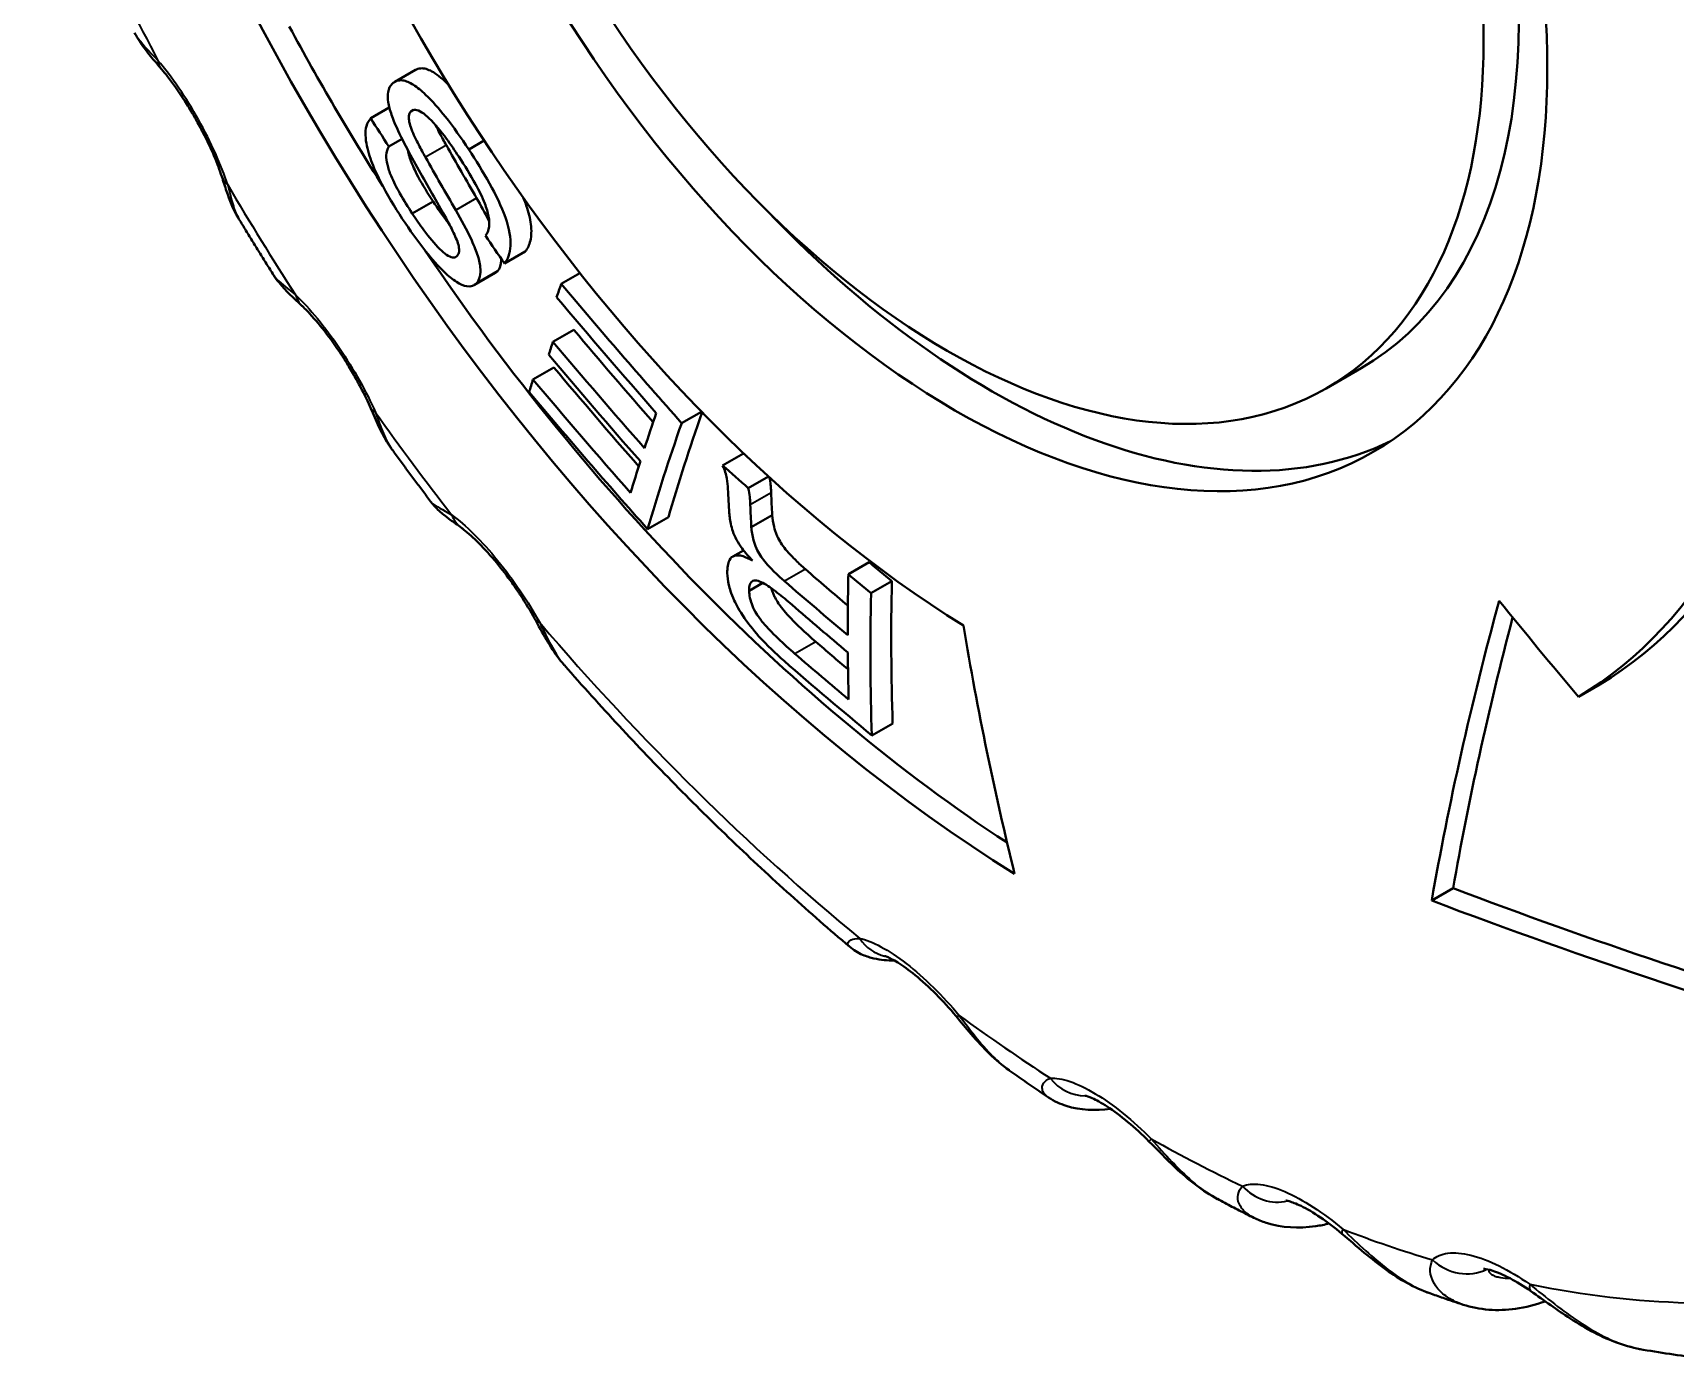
# Model space of a CAD drawing. Header units: millimetres. Extents: x 0 to 3364, y 0 to 2376.
# Drawn here: x 2997.27 to 3005.61, y 2014.01 to 2020.78 of the extents above; entities that cross this region are included whole.
import ezdxf

# ---------------------------------------------------------------- set-up
doc = ezdxf.new("R2010")
doc.units = ezdxf.units.MM
doc.header["$LTSCALE"] = 4
doc.layers.add('가시적인 것(ISO)', color=3, linetype='Continuous', lineweight=40, true_color=0x00ff00)
doc.layers.add('가시적인 좁은 것(ISO)', color=3, linetype='Continuous', lineweight=35, true_color=0x00ff00)

msp = doc.modelspace()

# ---------------------------------------------------------------- linework, layer by layer
at = {"layer": '가시적인 것(ISO)'}
for p, q in [((2999.2107, 2020.5949), (2999.1047, 2020.5338)), ((2999.0774, 2020.4036), (2998.9827, 2020.349)), ((2999.1997, 2020.3914), (2999.1869, 2020.384)), ((2999.1422, 2020.2441), (2999.0749, 2020.2054)), ((2999.5587, 2020.2359), (2999.4808, 2020.191)), ((2999.2998, 2019.9263), (2999.1937, 2019.8653)), ((2999.7686, 2019.672), (2999.6625, 2019.6109)), ((2999.6156, 2019.5631), (2999.5096, 2019.502)), ((2999.6279, 2019.5721), (2999.5219, 2019.511)), ((3000.0464, 2019.5619), (2999.9514, 2019.5072)), ((3000.0149, 2019.2735), (2999.9089, 2019.2124)), ((2999.9136, 2019.0827), (2999.8075, 2019.0216)), ((3004.0171, 2019.0786), (3003.8387, 2018.9758)), ((3000.6645, 2018.8575), (3000.5633, 2018.7992)), ((3000.8776, 2018.6457), (3000.7716, 2018.5847)), ((3001.0048, 2018.528), (3000.9021, 2018.4689)), ((3000.4962, 2018.3214), (3000.3902, 2018.2604)), ((3001.0233, 2018.3318), (3000.9172, 2018.2707)), ((3000.8775, 2018.1525), (3000.8235, 2018.1214)), ((3001.5167, 2018.0918), (3001.4106, 2018.0307)), ((3000.9761, 2017.9871), (3000.9063, 2017.9469)), ((3001.6318, 2017.9954), (3001.5257, 2017.9343)), ((3005.2307, 2017.4702), (3005.1223, 2017.4078)), ((3001.6359, 2017.2725), (3001.5298, 2017.2114)), ((3004.4851, 2016.4348), (3004.3759, 2016.3719))]:
    msp.add_line(p, q, dxfattribs=at)
for centre, major_axis in [((3001.9581, 2022.3356), (-2.1209, 3.683)), ((3001.9174, 2022.3122), (-1.9213, 3.3363))]:
    msp.add_ellipse(centre, major_axis=major_axis, ratio=0.578093, dxfattribs=at)
for centre, major_axis, ratio, start_param, end_param in [((3002.0958, 2022.4149), (1.9213, -3.3363), 0.578093, 0, 3.141593), ((3002.4733, 2022.6323), (-3.8176, 6.6294), 0.578093, 1.061188, 2.317825), ((3002.1622, 2022.4532), (2.9193, -5.0695), 0.578093, 4.20278, 5.459417), ((3002.1622, 2022.4532), (2.9193, -5.0695), 0.578093, 0.01399, 1.270627), ((3002.2706, 2022.5156), (2.9193, -5.0695), 0.578093, 0.01399, 1.26213), ((3002.5834, 2022.6957), (3.8176, -6.6294), 0.578093, 4.663445, 4.786611), ((3018.6502, 2031.1105), (-17.7284, 20.9402), 0.811491, 1.406228, 1.412477), ((3018.2814, 2032.1815), (-11.2376, 25.137), 0.814544, 1.688027, 1.699285), ((3018.3875, 2032.2426), (-11.2376, 25.137), 0.814544, 1.688027, 1.699285), ((3018.159, 2032.2312), (10.6041, -25.3725), 0.813771, 4.85365, 4.863698), ((3002.1369, 2022.4386), (2.1209, -3.683), 0.578093, 5.111049, 6.241183), ((3018.8379, 2031.2694), (17.7949, -21.0188), 0.811491, 4.579011, 4.585238), ((3002.5834, 2022.6957), (3.8176, -6.6294), 0.578093, 4.837301, 5.431984), ((3021.4216, 2034.1012), (-21.3965, -18.5155), 0.258649, 5.85878, 5.864133), ((3019.8126, 2030.3849), (-23.9331, 13.8177), 0.773797, 1.131177, 1.166244), ((3019.766, 2030.3036), (23.9054, -13.7997), 0.773786, 4.272688, 4.301846), ((3021.4632, 2034.0531), (-21.3973, -18.5162), 0.258649, 5.878435, 5.883812), ((3019.642, 2030.0863), (-23.8296, 13.7465), 0.773733, 1.133138, 1.160008), ((3019.7481, 2030.1474), (-23.8296, 13.7465), 0.773733, 1.133138, 1.15646), ((3019.5952, 2030.0052), (23.7984, -13.7285), 0.773733, 4.274706, 4.301611), ((3019.5859, 2029.8693), (-23.7143, 13.6905), 0.773792, 1.131574, 1.156664), ((3021.425, 2034.0966), (-21.3789, -18.5359), 0.25984, 5.896715, 5.902121), ((3019.4798, 2029.8082), (-23.7143, 13.6905), 0.773792, 1.131574, 1.160367), ((3019.4328, 2029.7273), (23.6798, -13.6724), 0.773803, 4.273202, 4.308043), ((3021.9288, 2033.5151), (-21.3944, -18.5226), 0.258947, 5.864039, 5.878344), ((3022.0327, 2033.3952), (-21.3925, -18.5214), 0.258959, 5.858703, 5.902319), ((3022.1387, 2033.4563), (-21.3925, -18.5214), 0.258959, 5.859154, 5.902319), ((3020.8233, 2029.5463), (-26.8628, 6.496), 0.69705, 0.916283, 0.917184), ((3021.9293, 2033.5146), (-21.3956, -18.5212), 0.258866, 5.883736, 5.89691), ((3020.7172, 2029.4852), (-26.8628, 6.496), 0.69705, 0.916283, 0.923293), ((3021.0884, 2034.2427), (-17.4489, -22.2607), 0.467007, 5.791593, 5.79861), ((3021.2476, 2034.1235), (17.6065, 22.1448), 0.460709, 2.652652, 2.659081), ((3021.3536, 2034.1846), (17.6065, 22.1448), 0.460709, 2.652652, 2.659081), ((3020.7353, 2029.1896), (-26.7457, 6.4773), 0.697179, 0.933542, 0.944947), ((3020.8219, 2029.5472), (-26.8605, 6.505), 0.697177, 0.950418, 0.956389), ((3020.6293, 2029.1285), (-26.7457, 6.4773), 0.697179, 0.933542, 0.95047), ((3021.9803, 2033.5255), (-18.4557, -21.4513), 0.423757, 5.807887, 5.8265), ((3020.7159, 2029.4861), (-26.8605, 6.505), 0.697177, 0.950418, 0.956389), ((3022.1993, 2033.4894), (18.4528, 21.4505), 0.423816, 2.666288, 2.710303), ((3022.0933, 2033.4283), (18.4528, 21.4505), 0.423816, 2.666288, 2.710303), ((3025.0035, 2030.756), (19.4533, 20.2202), 0.365862, 2.55262, 2.644817), ((3021.8495, 2033.7903), (14.7898, -24.3036), 0.815891, 4.877349, 4.899746), ((3020.6044, 2029.0264), (26.711, -6.4694), 0.697185, 4.077155, 4.092093), ((3025.0035, 2030.756), (-19.3478, -20.1106), 0.365862, 5.703285, 5.787365), ((3021.8495, 2033.7903), (-15.0348, -24.1528), 0.554421, 5.722387, 5.787529), ((3020.5358, 2028.7459), (-26.6108, 6.4489), 0.697236, 0.936233, 0.950671), ((3020.6419, 2028.8069), (-26.6108, 6.4489), 0.697236, 0.936233, 0.944916), ((3021.9792, 2033.5266), (-18.4519, -21.4546), 0.423933, 5.831761, 5.846465), ((3020.5118, 2028.643), (26.5742, -6.4352), 0.697171, 4.07459, 4.098156), ((3022.3003, 2028.3689), (27.4845, 2.2851), 0.514879, 3.965181, 4.064819), ((3022.3003, 2028.3689), (-27.6379, -2.2979), 0.514879, 0.823124, 0.932768)]:
    msp.add_ellipse(centre, major_axis=major_axis, ratio=ratio, start_param=start_param, end_param=end_param, dxfattribs=at)
for points in [[(2997.7829, 2020.7835), (2997.7829, 2020.7834), (2997.7829, 2020.7834), (2997.7829, 2020.7833)], [(2999.2998, 2019.9263), (2999.3233, 2019.8911), (2999.3514, 2019.8501), (2999.3809, 2019.8125)], [(2998.3086, 2019.8444), (2998.3087, 2019.8443), (2998.3087, 2019.8441), (2998.3088, 2019.844)], [(2998.4893, 2019.5518), (2998.4893, 2019.5518), (2998.4893, 2019.5517), (2998.4894, 2019.5517)], [(2999.6279, 2019.5721), (2999.6241, 2019.5687), (2999.62, 2019.5657), (2999.6156, 2019.5631)], [(2999.0926, 2018.6633), (2999.0927, 2018.6631), (2999.0928, 2018.663), (2999.0929, 2018.6628)], [(2999.2924, 2018.395), (2999.2924, 2018.3949), (2999.2924, 2018.3949), (2999.2924, 2018.3949)], [(2999.9665, 2017.5695), (2999.9667, 2017.5693), (2999.9669, 2017.5691), (2999.967, 2017.5689)], [(3001.4164, 2016.138), (3001.4164, 2016.138), (3001.4163, 2016.138), (3001.4163, 2016.138)], [(3001.5959, 2016.0901), (3001.5944, 2016.0905), (3001.5939, 2016.0905), (3001.5936, 2016.0906)], [(3004.5352, 2014.3177), (3004.5351, 2014.3177), (3004.5351, 2014.3177), (3004.535, 2014.3177)]]:
    msp.add_open_spline(points, degree=3, dxfattribs=at)
for points, knots in [([(2997.9211, 2020.5972), (2997.8807, 2020.6448), (2997.8446, 2020.6861), (2997.8024, 2020.7488), (2997.7921, 2020.7656), (2997.7829, 2020.7833)], [0.00000171, 0.00000171, 0.00000171, 0.00000171, 0.04577219, 0.04577219, 0.06130046, 0.06130046, 0.06130046, 0.06130046]), ([(2998.2255, 2020.0539), (2998.2157, 2020.0842), (2998.2028, 2020.1187), (2998.1711, 2020.1938), (2998.1514, 2020.2358), (2998.1185, 2020.2997), (2998.1064, 2020.3221), (2998.0924, 2020.3468), (2998.0909, 2020.3495), (2998.0848, 2020.3603), (2998.0801, 2020.3683), (2998.0612, 2020.4002), (2998.0466, 2020.4238), (2998.0047, 2020.4882), (2997.9765, 2020.5277), (2997.9401, 2020.5742), (2997.9304, 2020.5861), (2997.9211, 2020.5972)], [0, 0, 0, 0, 0.026037, 0.026037, 0.0545623, 0.0545623, 0.0697659, 0.0697659, 0.0716204, 0.0716204, 0.0771859, 0.0771859, 0.0939401, 0.0939401, 0.1247988, 0.1247988, 0.1361944, 0.1361944, 0.1361944, 0.1361944]), ([(2999.2107, 2020.5949), (2999.2181, 2020.5991), (2999.2262, 2020.602), (2999.2548, 2020.6051), (2999.2744, 2020.5976), (2999.3152, 2020.5755), (2999.3419, 2020.5554), (2999.3744, 2020.5241), (2999.3753, 2020.5232), (2999.3762, 2020.5224)], [-0.16706057, -0.16706057, -0.16706057, -0.16706057, -0.15159716, -0.15159716, -0.11819299, -0.11819299, -0.07761695, -0.07761695, -0.07646857, -0.07646857, -0.07646857, -0.07646857]), ([(2999.2103, 2020.1156), (2999.188, 2020.1559), (2999.1661, 2020.1964), (2999.1458, 2020.237), (2999.1243, 2020.28), (2999.1039, 2020.3242), (2999.0891, 2020.3659), (2999.0809, 2020.3889), (2999.0748, 2020.4113), (2999.0716, 2020.431), (2999.0685, 2020.4508), (2999.0685, 2020.468), (2999.071, 2020.4822), (2999.0742, 2020.501), (2999.0822, 2020.5142), (2999.0918, 2020.5246)], [0, 0, 0, 0, 0.248046, 0.248046, 0.248046, 0.512454, 0.512454, 0.512454, 0.658169, 0.658169, 0.658169, 0.804636, 0.804636, 0.804636, 1, 1, 1, 1]), ([(2999.0918, 2020.5246), (2999.1059, 2020.5367), (2999.1233, 2020.5449), (2999.1458, 2020.5415), (2999.1619, 2020.5391), (2999.1807, 2020.5311), (2999.2004, 2020.5184), (2999.2201, 2020.5058), (2999.2411, 2020.4888), (2999.2621, 2020.469), (2999.2956, 2020.4373), (2999.3298, 2020.3983), (2999.3625, 2020.3568), (2999.4034, 2020.305), (2999.4427, 2020.2481), (2999.4808, 2020.191)], [0, 0, 0, 0, 0.202413, 0.202413, 0.202413, 0.345831, 0.345831, 0.345831, 0.487984, 0.487984, 0.487984, 0.715976, 0.715976, 0.715976, 1, 1, 1, 1]), ([(2999.1869, 2020.384), (2999.1818, 2020.3783), (2999.1776, 2020.371), (2999.1766, 2020.3601), (2999.1759, 2020.3517), (2999.1767, 2020.3415), (2999.1789, 2020.3303), (2999.1811, 2020.3191), (2999.1851, 2020.3066), (2999.1899, 2020.2939), (2999.1997, 2020.2677), (2999.2129, 2020.2402), (2999.2269, 2020.2134), (2999.2378, 2020.1924), (2999.2493, 2020.1715), (2999.2611, 2020.1507)], [0, 0, 0, 0, 0.18745, 0.18745, 0.18745, 0.330069, 0.330069, 0.330069, 0.472985, 0.472985, 0.472985, 0.769294, 0.769294, 0.769294, 1, 1, 1, 1]), ([(2999.4307, 2020.1542), (2999.4101, 2020.1852), (2999.3892, 2020.216), (2999.3676, 2020.2452), (2999.3398, 2020.2827), (2999.3098, 2020.32), (2999.2804, 2020.3482), (2999.2677, 2020.3604), (2999.255, 2020.3713), (2999.2432, 2020.3789), (2999.2313, 2020.3865), (2999.2199, 2020.3913), (2999.2104, 2020.3923), (2999.2018, 2020.3932), (2999.1949, 2020.3903), (2999.1892, 2020.3858), (2999.1884, 2020.3852), (2999.1876, 2020.3846), (2999.1869, 2020.384)], [0, 0, 0, 0, 0.250502, 0.250502, 0.250502, 0.576459, 0.576459, 0.576459, 0.715564, 0.715564, 0.715564, 0.855572, 0.855572, 0.855572, 0.98262, 0.98262, 0.98262, 1, 1, 1, 1]), ([(2999.1435, 2019.8382), (2999.104, 2019.8988), (2999.0653, 2019.9622), (2999.0061, 2020.0784), (2998.9912, 2020.1162), (2998.9692, 2020.1798), (2998.9602, 2020.2146), (2998.9544, 2020.2768), (2998.9581, 2020.2974), (2998.9656, 2020.3254), (2998.9737, 2020.3379), (2998.9827, 2020.349)], [-0.0776232, -0.0776232, -0.0776232, -0.0776232, -0.06336897, -0.06336897, -0.05152461, -0.05152461, -0.0368902, -0.0368902, -0.0223738, -0.0223738, 0, 0, 0, 0]), ([(2999.314, 2020.3127), (2999.3199, 2020.2999), (2999.3264, 2020.2871), (2999.3329, 2020.2745), (2999.3439, 2020.2535), (2999.3554, 2020.2326), (2999.3672, 2020.2118)], [0.0003907621, 0.0003907621, 0.0003907621, 0.0003907621, 0.0004777325, 0.0004777325, 0.0004777325, 0.0006213222, 0.0006213222, 0.0006213222, 0.0006213222]), ([(2999.0749, 2020.2054), (2999.068, 2020.1939), (2999.0626, 2020.1799), (2999.0619, 2020.1606), (2999.0615, 2020.1472), (2999.0633, 2020.1311), (2999.0675, 2020.1134), (2999.0717, 2020.0957), (2999.0784, 2020.076), (2999.0867, 2020.056), (2999.0989, 2020.0267), (2999.1145, 2019.9962), (2999.1312, 2019.9667), (2999.1507, 2019.9322), (2999.172, 2019.8984), (2999.1937, 2019.8653)], [0, 0, 0, 0, 0.218417, 0.218417, 0.218417, 0.369537, 0.369537, 0.369537, 0.520714, 0.520714, 0.520714, 0.742556, 0.742556, 0.742556, 1, 1, 1, 1]), ([(2999.1707, 2020.1887), (2999.1748, 2020.1647), (2999.183, 2020.1417), (2999.195, 2020.1114), (2999.2054, 2020.0867), (2999.2471, 2020.0087), (2999.2734, 2019.9667), (2999.2998, 2019.9263)], [-0.08357966, -0.08357966, -0.08357966, -0.08357966, -0.05373323, -0.05373323, -0.02900598, -0.02900598, 0, 0, 0, 0]), ([(2999.5665, 2019.7524), (2999.5751, 2019.7641), (2999.5827, 2019.7782), (2999.5849, 2019.7982), (2999.5866, 2019.8129), (2999.586, 2019.8305), (2999.5821, 2019.8504), (2999.5783, 2019.8704), (2999.5714, 2019.8929), (2999.5624, 2019.9159), (2999.55, 2019.9478), (2999.5335, 2019.9813), (2999.5159, 2020.0139), (2999.49, 2020.0616), (2999.4605, 2020.1085), (2999.4307, 2020.1542)], [0, 0, 0, 0, 0.200766, 0.200766, 0.200766, 0.348127, 0.348127, 0.348127, 0.495668, 0.495668, 0.495668, 0.700597, 0.700597, 0.700597, 1, 1, 1, 1]), ([(2999.4808, 2020.191), (2999.5541, 2020.0784), (2999.6271, 2019.9583), (2999.7077, 2019.7309), (2999.6967, 2019.6519), (2999.6625, 2019.6109)], [0, 0, 0, 0, 0.5, 0.5, 1, 1, 1, 1]), ([(2998.3086, 2019.8444), (2998.2818, 2019.8887), (2998.2658, 2019.9324), (2998.242, 2020.0025), (2998.2341, 2020.0275), (2998.2255, 2020.0539)], [0, 0, 0, 0, 0.03997761, 0.03997761, 0.06091714, 0.06091714, 0.06091714, 0.06091714]), ([(2999.4149, 2019.8825), (2999.4432, 2019.8329), (2999.4715, 2019.7817), (2999.512, 2019.6938), (2999.5205, 2019.6694), (2999.5325, 2019.6341), (2999.5374, 2019.6124), (2999.5413, 2019.5742), (2999.5404, 2019.5578), (2999.5343, 2019.5305), (2999.529, 2019.5194), (2999.5219, 2019.511)], [-0.07167374, -0.07167374, -0.07167374, -0.07167374, -0.06077608, -0.06077608, -0.05239697, -0.05239697, -0.03480988, -0.03480988, -0.01748732, -0.01748732, 0, 0, 0, 0]), ([(2999.521, 2019.9436), (2999.5424, 2019.906), (2999.5633, 2019.8685), (2999.5822, 2019.831), (2999.5833, 2019.8288), (2999.5844, 2019.8266), (2999.5855, 2019.8243)], [0, 0, 0, 0, 0.000258494, 0.000258494, 0.000258494, 0.0002738434, 0.0002738434, 0.0002738434, 0.0002738434]), ([(2999.7581, 2019.9457), (2999.7652, 2019.9284), (2999.7701, 2019.915), (2999.7857, 2019.8709), (2999.7934, 2019.8392), (2999.8009, 2019.7783), (2999.7996, 2019.7509), (2999.7894, 2019.7049), (2999.7804, 2019.6862), (2999.7686, 2019.672)], [-0.08765003, -0.08765003, -0.08765003, -0.08765003, -0.08083612, -0.08083612, -0.05599674, -0.05599674, -0.0281674, -0.0281674, 0, 0, 0, 0]), ([(2998.3088, 2019.844), (2998.3206, 2019.8244), (2998.3325, 2019.8048), (2998.3563, 2019.7657), (2998.3683, 2019.7462), (2998.3923, 2019.7071), (2998.4043, 2019.6877), (2998.4284, 2019.6488), (2998.4406, 2019.6293), (2998.4649, 2019.5905), (2998.477, 2019.5712), (2998.4893, 2019.5518)], [5.53115468, 5.53115468, 5.53115468, 5.53115468, 5.53833177, 5.53833177, 5.54550887, 5.54550887, 5.55268596, 5.55268596, 5.55986306, 5.55986306, 5.56704015, 5.56704015, 5.56704015, 5.56704015]), ([(2999.5219, 2019.511), (2999.5088, 2019.4994), (2999.4927, 2019.4918), (2999.4713, 2019.4952), (2999.4559, 2019.4977), (2999.4378, 2019.5054), (2999.4186, 2019.5177), (2999.3995, 2019.53), (2999.3788, 2019.5468), (2999.3582, 2019.5663), (2999.3264, 2019.5963), (2999.2938, 2019.6333), (2999.2626, 2019.6724), (2999.2213, 2019.724), (2999.1817, 2019.7809), (2999.1435, 2019.8382)], [0, 0, 0, 0, 0.202025, 0.202025, 0.202025, 0.345659, 0.345659, 0.345659, 0.488295, 0.488295, 0.488295, 0.708883, 0.708883, 0.708883, 1, 1, 1, 1]), ([(2999.1937, 2019.8653), (2999.2131, 2019.8361), (2999.2329, 2019.8072), (2999.2534, 2019.7796), (2999.2792, 2019.7447), (2999.3068, 2019.7107), (2999.3338, 2019.6845), (2999.3456, 2019.673), (2999.3574, 2019.6629), (2999.3684, 2019.6555), (2999.3794, 2019.6481), (2999.39, 2019.6432), (2999.3987, 2019.6419), (2999.4065, 2019.6407), (2999.4132, 2019.642), (2999.4183, 2019.6457), (2999.4199, 2019.6469), (2999.4215, 2019.6483), (2999.423, 2019.6497)], [0, 0, 0, 0, 0.248226, 0.248226, 0.248226, 0.564826, 0.564826, 0.564826, 0.700629, 0.700629, 0.700629, 0.838179, 0.838179, 0.838179, 0.960406, 0.960406, 0.960406, 1, 1, 1, 1]), ([(2999.423, 2019.6497), (2999.4273, 2019.6555), (2999.4314, 2019.6619), (2999.4324, 2019.6721), (2999.433, 2019.6793), (2999.4323, 2019.6883), (2999.4301, 2019.6982), (2999.4279, 2019.7081), (2999.4244, 2019.7191), (2999.42, 2019.7304), (2999.4105, 2019.7546), (2999.3979, 2019.7801), (2999.3848, 2019.8051), (2999.3724, 2019.8288), (2999.3593, 2019.8525), (2999.3459, 2019.8761)], [0, 0, 0, 0, 0.186191, 0.186191, 0.186191, 0.318699, 0.318699, 0.318699, 0.450576, 0.450576, 0.450576, 0.73333, 0.73333, 0.73333, 1, 1, 1, 1]), ([(2999.6465, 2019.6344), (2999.6465, 2019.6322), (2999.6464, 2019.63), (2999.6463, 2019.6279), (2999.6453, 2019.6031), (2999.6387, 2019.5847), (2999.6279, 2019.5721)], [0.0007532969, 0.0007532969, 0.0007532969, 0.0007532969, 0.000775482, 0.000775482, 0.000775482, 0.001033976, 0.001033976, 0.001033976, 0.001033976]), ([(2998.6332, 2019.3959), (2998.5902, 2019.4367), (2998.553, 2019.4689), (2998.5074, 2019.5253), (2998.498, 2019.538), (2998.4894, 2019.5517)], [0.00000328, 0.00000328, 0.00000328, 0.00000328, 0.04859503, 0.04859503, 0.06112685, 0.06112685, 0.06112685, 0.06112685]), ([(2998.9784, 2018.8848), (2998.9629, 2018.9202), (2998.944, 2018.959), (2998.9117, 2019.0191), (2998.8998, 2019.0403), (2998.8808, 2019.0725), (2998.8741, 2019.0837), (2998.8648, 2019.0989), (2998.8622, 2019.1031), (2998.8557, 2019.1134), (2998.8518, 2019.1196), (2998.836, 2019.1444), (2998.8237, 2019.1628), (2998.7834, 2019.2212), (2998.7542, 2019.26), (2998.6977, 2019.3288), (2998.6697, 2019.3599), (2998.641, 2019.3883), (2998.637, 2019.3922), (2998.6332, 2019.3959)], [0, 0, 0, 0, 0.0279756, 0.0279756, 0.0428468, 0.0428468, 0.0506743, 0.0506743, 0.0536075, 0.0536075, 0.0580081, 0.0580081, 0.0712399, 0.0712399, 0.1010632, 0.1010632, 0.1310068, 0.1310068, 0.1359403, 0.1359403, 0.1359403, 0.1359403]), ([(2999.0926, 2018.6633), (2999.0531, 2018.7174), (2999.0264, 2018.7756), (2998.9916, 2018.8545), (2998.9851, 2018.8695), (2998.9784, 2018.8848)], [0, 0, 0, 0, 0.05095649, 0.05095649, 0.06251069, 0.06251069, 0.06251069, 0.06251069]), ([(2999.0929, 2018.6628), (2999.106, 2018.6448), (2999.1192, 2018.6268), (2999.1456, 2018.5909), (2999.1588, 2018.573), (2999.1854, 2018.5372), (2999.1987, 2018.5193), (2999.2253, 2018.4837), (2999.2387, 2018.4659), (2999.2655, 2018.4304), (2999.2789, 2018.4127), (2999.2924, 2018.395)], [5.67978, 5.67978, 5.67978, 5.67978, 5.686831, 5.686831, 5.69388199, 5.69388199, 5.70093298, 5.70093298, 5.70798398, 5.70798398, 5.71503497, 5.71503497, 5.71503497, 5.71503497]), ([(3000.7985, 2018.4646), (3000.7972, 2018.4819), (3000.7958, 2018.4994), (3000.7925, 2018.5184), (3000.7907, 2018.5282), (3000.7884, 2018.5385), (3000.785, 2018.5494), (3000.7814, 2018.5607), (3000.7765, 2018.5727), (3000.7716, 2018.5847)], [0, 0, 0, 0, 0.48675, 0.48675, 0.48675, 0.738353, 0.738353, 0.738353, 1, 1, 1, 1]), ([(3000.9021, 2018.4689), (3000.9059, 2018.4532), (3000.9083, 2018.4384), (3000.9096, 2018.4245), (3000.9102, 2018.4174), (3000.9108, 2018.4105), (3000.9112, 2018.4036), (3000.9116, 2018.3967), (3000.9118, 2018.39), (3000.9121, 2018.3833)], [0, 0, 0, 0, 0.49615, 0.49615, 0.49615, 0.747934, 0.747934, 0.747934, 1, 1, 1, 1]), ([(3001.0097, 2018.5236), (3001.0125, 2018.5107), (3001.0146, 2018.497), (3001.0156, 2018.4856), (3001.016, 2018.4821), (3001.0163, 2018.4786), (3001.0165, 2018.4751), (3001.0167, 2018.4734), (3001.0168, 2018.4716), (3001.0169, 2018.4698), (3001.017, 2018.4682), (3001.0172, 2018.466), (3001.0172, 2018.4647), (3001.0176, 2018.4593), (3001.0178, 2018.4529), (3001.0182, 2018.4444)], [0.0714756, 0.0714756, 0.0714756, 0.0714756, 0.4959549, 0.4959549, 0.4959549, 0.625, 0.625, 0.625, 0.6875, 0.6875, 0.6875, 0.7472648, 0.7472648, 0.7472648, 1, 1, 1, 1]), ([(2999.4435, 2018.2677), (2999.4234, 2018.2825), (2999.4051, 2018.2951), (2999.3731, 2018.3183), (2999.359, 2018.3287), (2999.3276, 2018.3553), (2999.3091, 2018.373), (2999.2924, 2018.3949)], [0.00000662, 0.00000662, 0.00000662, 0.00000662, 0.02421016, 0.02421016, 0.04327414, 0.04327414, 0.06311227, 0.06311227, 0.06311227, 0.06311227]), ([(3000.9226, 2018.1011), (3000.9045, 2018.1199), (3000.8862, 2018.1403), (3000.8702, 2018.1622), (3000.8598, 2018.1765), (3000.8501, 2018.1916), (3000.8423, 2018.2063), (3000.8344, 2018.2211), (3000.8282, 2018.2357), (3000.8236, 2018.2494), (3000.8148, 2018.2752), (3000.8101, 2018.299), (3000.8075, 2018.3209), (3000.8066, 2018.3277), (3000.8061, 2018.3342), (3000.8056, 2018.3408)], [0, 0, 0, 0, 0.256525, 0.256525, 0.256525, 0.422689, 0.422689, 0.422689, 0.588646, 0.588646, 0.588646, 0.903433, 0.903433, 0.903433, 1, 1, 1, 1]), ([(3001.0233, 2018.3318), (3001.0252, 2018.3129), (3001.0276, 2018.2935), (3001.036, 2018.2603), (3001.041, 2018.2433), (3001.0556, 2018.2103), (3001.0619, 2018.1994), (3001.0748, 2018.179), (3001.0832, 2018.1678), (3001.1104, 2018.1344), (3001.13, 2018.1146), (3001.1595, 2018.0858), (3001.1743, 2018.0725), (3001.1923, 2018.0567)], [-0.05514309, -0.05514309, -0.05514309, -0.05514309, -0.0444028, -0.0444028, -0.03841757, -0.03841757, -0.03386819, -0.03386819, -0.02812696, -0.02812696, -0.01578839, -0.01578839, 0, 0, 0, 0]), ([(2999.816, 2017.8055), (2999.795, 2017.8438), (2999.7704, 2017.8846), (2999.7405, 2017.93), (2999.737, 2017.9352), (2999.7309, 2017.9443), (2999.7283, 2017.9482), (2999.7176, 2017.9639), (2999.7094, 2017.9756), (2999.6761, 2018.0223), (2999.6495, 2018.0569), (2999.5928, 2018.1255), (2999.5619, 2018.1596), (2999.5052, 2018.2165), (2999.4784, 2018.2405), (2999.452, 2018.2613), (2999.4476, 2018.2647), (2999.4435, 2018.2677)], [0, 0, 0, 0, 0.0291624, 0.0291624, 0.032961, 0.032961, 0.0358098, 0.0358098, 0.0443633, 0.0443633, 0.0702457, 0.0702457, 0.0999278, 0.0999278, 0.1288251, 0.1288251, 0.1349893, 0.1349893, 0.1349893, 0.1349893]), ([(3000.9172, 2018.2707), (3000.9194, 2018.2498), (3000.922, 2018.2282), (3000.9288, 2018.2042), (3000.9325, 2018.191), (3000.9372, 2018.1771), (3000.9436, 2018.1627), (3000.9486, 2018.1516), (3000.9547, 2018.1399), (3000.962, 2018.1285), (3000.9693, 2018.1172), (3000.9777, 2018.106), (3000.9863, 2018.0955), (3001.0043, 2018.0735), (3001.0237, 2018.0535), (3001.043, 2018.035), (3001.0573, 2018.0212), (3001.0718, 2018.0083), (3001.0863, 2017.9956)], [0, 0, 0, 0, 0.255342, 0.255342, 0.255342, 0.394707, 0.394707, 0.394707, 0.502416, 0.502416, 0.502416, 0.60985, 0.60985, 0.60985, 0.834131, 0.834131, 0.834131, 1, 1, 1, 1]), ([(3000.7952, 2018.0372), (3000.7952, 2018.0627), (3000.7978, 2018.0866), (3000.8066, 2018.1033), (3000.8123, 2018.1142), (3000.8211, 2018.1218), (3000.8325, 2018.1253), (3000.844, 2018.1288), (3000.8588, 2018.1277), (3000.8752, 2018.1226), (3000.8898, 2018.1181), (3000.906, 2018.1103), (3000.9226, 2018.1011)], [0, 0, 0, 0, 0.347258, 0.347258, 0.347258, 0.572711, 0.572711, 0.572711, 0.799574, 0.799574, 0.799574, 1, 1, 1, 1]), ([(3001.0843, 2017.5901), (3001.0413, 2017.628), (3000.9974, 2017.6692), (3000.9226, 2017.7528), (3000.8995, 2017.7837), (3000.8576, 2017.8445), (3000.8414, 2017.8747), (3000.8143, 2017.9331), (3000.8067, 2017.9605), (3000.7978, 2017.9984), (3000.796, 2018.0183), (3000.7952, 2018.0372)], [-0.0552732, -0.0552732, -0.0552732, -0.0552732, -0.0479391, -0.0479391, -0.04196655, -0.04196655, -0.0328161, -0.0328161, -0.01930284, -0.01930284, 0, 0, 0, 0]), ([(3001.1245, 2017.8752), (3001.0994, 2017.8967), (3001.0744, 2017.9178), (3001.0495, 2017.9371), (3001.0244, 2017.9566), (3000.9997, 2017.9746), (3000.9764, 2017.987), (3000.9648, 2017.9931), (3000.9537, 2017.9977), (3000.9442, 2017.9992), (3000.9346, 2018.0008), (3000.9269, 2017.9992), (3000.9211, 2017.995), (3000.9143, 2017.9901), (3000.9102, 2017.9817), (3000.9081, 2017.9715), (3000.9066, 2017.9642), (3000.9064, 2017.9556), (3000.9063, 2017.9469)], [0, 0, 0, 0, 0.0002198621, 0.0002198621, 0.0002198621, 0.0004417674, 0.0004417674, 0.0004417674, 0.0005522092, 0.0005522092, 0.0005522092, 0.0006626511, 0.0006626511, 0.0006626511, 0.0007914042, 0.0007914042, 0.0007914042, 0.0008835348, 0.0008835348, 0.0008835348, 0.0008835348]), ([(3000.9063, 2017.9469), (3000.9067, 2017.9359), (3000.9078, 2017.9242), (3000.9135, 2017.8961), (3000.918, 2017.8827), (3000.9282, 2017.8582), (3000.9355, 2017.8435), (3000.9568, 2017.8102), (3000.9682, 2017.795), (3000.9971, 2017.7616), (3001.0187, 2017.7375), (3001.0821, 2017.6767), (3001.1106, 2017.6517), (3001.1391, 2017.6268)], [-0.2393427, -0.2393427, -0.2393427, -0.2393427, -0.19801, -0.19801, -0.1472717, -0.1472717, -0.0968425, -0.0968425, -0.0562666, -0.0562666, -0.0249882, -0.0249882, 0, 0, 0, 0]), ([(3001.0195, 2017.9595), (3001.0202, 2017.9569), (3001.021, 2017.9543), (3001.0219, 2017.9516), (3001.0241, 2017.9446), (3001.0268, 2017.9372), (3001.03, 2017.9297), (3001.0324, 2017.924), (3001.0351, 2017.9182), (3001.0382, 2017.9123), (3001.0432, 2017.9025), (3001.0492, 2017.8925), (3001.0556, 2017.8826), (3001.0583, 2017.8786), (3001.0611, 2017.8746), (3001.0639, 2017.8706), (3001.0722, 2017.8591), (3001.0813, 2017.8479), (3001.0906, 2017.8372), (3001.0955, 2017.8314), (3001.1006, 2017.8258), (3001.1056, 2017.8203), (3001.1258, 2017.7982), (3001.1465, 2017.7775), (3001.1672, 2017.758), (3001.193, 2017.7336), (3001.2191, 2017.7107), (3001.2452, 2017.6879)], [0.0001496883, 0.0001496883, 0.0001496883, 0.0001496883, 0.0001716185, 0.0001716185, 0.0001716185, 0.0002287893, 0.0002287893, 0.0002287893, 0.0002718467, 0.0002718467, 0.0002718467, 0.000343184, 0.000343184, 0.000343184, 0.0003723531, 0.0003723531, 0.0003723531, 0.0004575786, 0.0004575786, 0.0004575786, 0.0005033669, 0.0005033669, 0.0005033669, 0.0006863679, 0.0006863679, 0.0006863679, 0.0009151572, 0.0009151572, 0.0009151572, 0.0009151572]), ([(2999.9665, 2017.5695), (2999.9166, 2017.6264), (2999.8783, 2017.6926), (2999.8307, 2017.7786), (2999.8234, 2017.7919), (2999.816, 2017.8055)], [0, 0, 0, 0, 0.05607605, 0.05607605, 0.06612725, 0.06612725, 0.06612725, 0.06612725]), ([(2999.967, 2017.5689), (3000.0588, 2017.4642), (3000.1516, 2017.3613), (3000.3393, 2017.1589), (3000.4342, 2017.0596), (3000.6259, 2016.8646), (3000.7227, 2016.769), (3000.918, 2016.5818), (3001.0166, 2016.4901), (3001.2153, 2016.3109), (3001.3154, 2016.2234), (3001.4163, 2016.138)], [5.8287643, 5.8287643, 5.8287643, 5.8287643, 5.8736741, 5.8736741, 5.9185839, 5.9185839, 5.9634938, 5.9634938, 6.0084036, 6.0084036, 6.0533134, 6.0533134, 6.0533134, 6.0533134]), ([(3001.6436, 2016.0679), (3001.6092, 2016.0673), (3001.5753, 2016.0703), (3001.5226, 2016.0821), (3001.5033, 2016.0878), (3001.461, 2016.1062), (3001.4374, 2016.1202), (3001.4164, 2016.138)], [0.10528277, 0.10528277, 0.10528277, 0.10528277, 0.13614007, 0.13614007, 0.15237492, 0.15237492, 0.17008424, 0.17008424, 0.17008424, 0.17008424]), ([(3001.9569, 2015.7859), (3001.9254, 2015.8237), (3001.8911, 2015.8613), (3001.8212, 2015.9315), (3001.7846, 2015.965), (3001.7184, 2016.0191), (3001.6876, 2016.0411), (3001.6392, 2016.0711), (3001.6196, 2016.081), (3001.6001, 2016.089), (3001.5974, 2016.0897), (3001.5955, 2016.0902)], [0, 0, 0, 0, 0.0298014, 0.0298014, 0.0603214, 0.0603214, 0.0886139, 0.0886139, 0.1133944, 0.1133944, 0.1288954, 0.1288954, 0.1288954, 0.1288954]), ([(3002.2279, 2015.5092), (3002.1584, 2015.5583), (3002.0955, 2015.6227), (3002.0084, 2015.7238), (3001.9829, 2015.7547), (3001.9569, 2015.7859)], [0, 0, 0, 0, 0.05954656, 0.05954656, 0.08406498, 0.08406498, 0.08406498, 0.08406498]), ([(3002.2279, 2015.509), (3002.2412, 2015.4996), (3002.2545, 2015.4903), (3002.2812, 2015.4716), (3002.2946, 2015.4624), (3002.3213, 2015.4439), (3002.3346, 2015.4347), (3002.3613, 2015.4164), (3002.3747, 2015.4073), (3002.4015, 2015.3891), (3002.4149, 2015.3801), (3002.4283, 2015.3711)], [6.17168622, 6.17168622, 6.17168622, 6.17168622, 6.17742257, 6.17742257, 6.18315892, 6.18315892, 6.18889527, 6.18889527, 6.19463163, 6.19463163, 6.20036798, 6.20036798, 6.20036798, 6.20036798]), ([(3002.9384, 2015.1481), (3002.9041, 2015.1829), (3002.8675, 2015.2165), (3002.7955, 2015.2765), (3002.7588, 2015.3037), (3002.6969, 2015.3438), (3002.67, 2015.3583), (3002.6324, 2015.3751), (3002.6192, 2015.3791), (3002.6126, 2015.3806), (3002.6121, 2015.3807), (3002.6118, 2015.3807)], [0, 0, 0, 0, 0.0293717, 0.0293717, 0.0590606, 0.0590606, 0.0855125, 0.0855125, 0.1076817, 0.1076817, 0.1143922, 0.1143922, 0.1143922, 0.1143922]), ([(3002.7435, 2015.3133), (3002.6658, 2015.3028), (3002.5902, 2015.3058), (3002.488, 2015.3379), (3002.4575, 2015.3514), (3002.4283, 2015.3711)], [0.07518524, 0.07518524, 0.07518524, 0.07518524, 0.13534984, 0.13534984, 0.16097022, 0.16097022, 0.16097022, 0.16097022]), ([(3003.2873, 2014.8546), (3003.2112, 2014.8951), (3003.1402, 2014.9512), (3003.0272, 2015.0573), (3002.9829, 2015.103), (3002.9384, 2015.1481)], [0, 0, 0, 0, 0.0591744, 0.0591744, 0.09718292, 0.09718292, 0.09718292, 0.09718292]), ([(3003.2864, 2014.855), (3003.2988, 2014.8484), (3003.3111, 2014.8419), (3003.3358, 2014.8289), (3003.3482, 2014.8224), (3003.373, 2014.8095), (3003.3853, 2014.8032), (3003.4101, 2014.7904), (3003.4225, 2014.7841), (3003.4472, 2014.7715), (3003.4596, 2014.7653), (3003.472, 2014.7591)], [0.03825817, 0.03825817, 0.03825817, 0.03825817, 0.0434374, 0.0434374, 0.04861663, 0.04861663, 0.05379586, 0.05379586, 0.05897508, 0.05897508, 0.06415431, 0.06415431, 0.06415431, 0.06415431]), ([(3003.9196, 2014.6784), (3003.8837, 2014.7089), (3003.8464, 2014.7372), (3003.7755, 2014.7851), (3003.7406, 2014.8054), (3003.6865, 2014.8316), (3003.6652, 2014.8394), (3003.6407, 2014.8462), (3003.6369, 2014.8465), (3003.6343, 2014.8468)], [0, 0, 0, 0, 0.0285657, 0.0285657, 0.057014, 0.057014, 0.0812275, 0.0812275, 0.100071, 0.100071, 0.100071, 0.100071]), ([(3003.8543, 2014.7304), (3003.8315, 2014.7246), (3003.8087, 2014.7201), (3003.6998, 2014.7044), (3003.6132, 2014.7087), (3003.513, 2014.7406), (3003.4922, 2014.749), (3003.472, 2014.7591)], [0.05120636, 0.05120636, 0.05120636, 0.05120636, 0.06789242, 0.06789242, 0.13132529, 0.13132529, 0.14839357, 0.14839357, 0.14839357, 0.14839357]), ([(3004.3661, 2014.3755), (3004.2883, 2014.4032), (3004.2143, 2014.4453), (3004.1058, 2014.5227), (3004.0694, 2014.5516), (3003.9954, 2014.6131), (3003.9573, 2014.6464), (3003.9196, 2014.6784)], [0.0000532, 0.0000532, 0.0000532, 0.0000532, 0.0558024, 0.0558024, 0.084323, 0.084323, 0.1141718, 0.1141718, 0.1141718, 0.1141718]), ([(3004.8798, 2014.3866), (3004.8438, 2014.4118), (3004.8073, 2014.434), (3004.7409, 2014.4689), (3004.7096, 2014.4822), (3004.6664, 2014.4963), (3004.6518, 2014.499), (3004.6413, 2014.5001), (3004.6403, 2014.5001), (3004.6396, 2014.5001)], [0, 0, 0, 0, 0.02740614, 0.02740614, 0.05423852, 0.05423852, 0.07602846, 0.07602846, 0.08629715, 0.08629715, 0.08629715, 0.08629715]), ([(3004.3661, 2014.3755), (3004.3773, 2014.3715), (3004.3886, 2014.3675), (3004.4111, 2014.3596), (3004.4224, 2014.3557), (3004.4449, 2014.3479), (3004.4562, 2014.3441), (3004.4787, 2014.3364), (3004.49, 2014.3327), (3004.5125, 2014.3251), (3004.5237, 2014.3214), (3004.535, 2014.3177)], [0.18794611, 0.18794611, 0.18794611, 0.18794611, 0.19260161, 0.19260161, 0.19725711, 0.19725711, 0.20191261, 0.20191261, 0.20656811, 0.20656811, 0.21122361, 0.21122361, 0.21122361, 0.21122361]), ([(3005.4504, 2014.0888), (3005.3661, 2014.1032), (3005.2823, 2014.1339), (3005.1607, 2014.1968), (3005.1197, 2014.2211), (3005.0464, 2014.2688), (3005.0135, 2014.2916), (3004.947, 2014.3387), (3004.9129, 2014.3634), (3004.8798, 2014.3866)], [0, 0, 0, 0, 0.0577349, 0.0577349, 0.0872543, 0.0872543, 0.1111922, 0.1111922, 0.1361709, 0.1361709, 0.1361709, 0.1361709]), ([(3004.9527, 2014.3347), (3004.9032, 2014.3164), (3004.8524, 2014.3035), (3004.7114, 2014.2841), (3004.6183, 2014.2904), (3004.5352, 2014.3177)], [0.0297851, 0.0297851, 0.0297851, 0.0297851, 0.065688, 0.065688, 0.1302834, 0.1302834, 0.1302834, 0.1302834]), ([(3005.4508, 2014.0887), (3005.5536, 2014.0712), (3005.6563, 2014.0565), (3005.8612, 2014.0331), (3005.9635, 2014.0244), (3006.1673, 2014.0129), (3006.269, 2014.0102), (3006.4714, 2014.0111), (3006.5721, 2014.0146), (3006.7725, 2014.028), (3006.8722, 2014.038), (3006.9711, 2014.0511)], [0.3373391, 0.3373391, 0.3373391, 0.3373391, 0.3798853, 0.3798853, 0.4224316, 0.4224316, 0.4649778, 0.4649778, 0.5075241, 0.5075241, 0.5500703, 0.5500703, 0.5500703, 0.5500703])]:
    msp.add_open_spline(points, degree=3, knots=knots, dxfattribs=at)
at = {"layer": '가시적인 좁은 것(ISO)'}
for p, q in [((2999.3672, 2020.2118), (2999.2611, 2020.1507)), ((2999.521, 2019.9436), (2999.4149, 2019.8825)), ((3001.0182, 2018.4444), (3000.9121, 2018.3833)), ((3001.1923, 2018.0567), (3001.0863, 2017.9956)), ((3001.2452, 2017.6879), (3001.1391, 2017.6268))]:
    msp.add_line(p, q, dxfattribs=at)
for centre, major_axis, ratio, start_param, end_param in [((3006.3285, 2024.8524), (-3.618, 6.2827), 0.578093, 3.622711, 5.861333), ((3002.8444, 2022.846), (4.6549, -8.0834), 0.578093, 4.582036, 4.652556), ((2997.9603, 2020.3132), (0.2853, -0.4828), 0.252182, 1.478783, 2.165035), ((2998.1119, 2020.7587), (-0.1908, -0.1615), 0.564956, 5.938144, 6.283186), ((2998.0064, 2020.2418), (-0.2592, 0.4829), 0.248754, 4.08371, 4.783775), ((2998.4633, 2020.131), (-0.2378, -0.0771), 0.592268, 0.000001, 0.353124), ((3002.8444, 2022.846), (4.6549, -8.0834), 0.578093, 4.730389, 4.800909), ((2998.8055, 2019.5769), (-0.1724, -0.1811), 0.657969, 5.902707, 6.283186), ((2999.2075, 2018.9849), (-0.2291, -0.1001), 0.492003, 0.000001, 0.330231), ((3002.8444, 2022.846), (4.6549, -8.0834), 0.578093, 4.878742, 4.949262), ((2999.5916, 2018.4691), (-0.1481, -0.2014), 0.739146, 5.844518, 6.283187), ((3000.0352, 2017.9257), (-0.2192, -0.1202), 0.383546, 0.000001, 0.321411), ((3002.8444, 2022.846), (4.6549, -8.0834), 0.578093, 5.027095, 5.289601), ((3001.6477, 2016.3347), (-0.0519, -0.2446), 0.87153, 5.566906, 6.281765), ((3002.149, 2015.9458), (-0.1921, -0.16), 0.11689, 6.283177, 6.626155), ((3002.8444, 2022.846), (4.6549, -8.0834), 0.578093, 5.367434, 5.437954), ((3002.6078, 2015.63), (0.0177, -0.2494), 0.902777, 5.348477, 6.234876), ((3003.1164, 2015.3237), (-0.178, -0.1756), 0.001103, 5.914488, 6.283185), ((3002.8444, 2022.846), (4.6549, -8.0834), 0.578093, 5.515787, 5.586307), ((3003.5768, 2015.0859), (0.1003, -0.229), 0.916808, 5.067379, 6.125328), ((3004.0815, 2014.8689), (-0.1618, -0.1905), 0.116454, 5.878664, 6.283186), ((3002.8444, 2022.846), (4.6549, -8.0834), 0.578093, 5.66414, 5.73466), ((3004.5333, 2014.7144), (0.1747, -0.1788), 0.913317, 4.76712, 5.999296), ((3005.0231, 2014.5915), (-0.1433, -0.2049), 0.22663, 5.831858, 6.283162), ((3002.8444, 2022.846), (4.6549, -8.0834), 0.578093, 5.812493, 6.075)]:
    msp.add_ellipse(centre, major_axis=major_axis, ratio=ratio, start_param=start_param, end_param=end_param, dxfattribs=at)
for points, knots in [([(2997.7829, 2020.7833), (2997.7833, 2020.7826), (2997.7837, 2020.7818), (2997.7841, 2020.7811), (2997.7853, 2020.7788), (2997.7867, 2020.7765), (2997.7881, 2020.7741), (2997.7895, 2020.7718), (2997.7909, 2020.7694), (2997.7925, 2020.767), (2997.8144, 2020.7334), (2997.8529, 2020.6937), (2997.9014, 2020.6432)], [0.0019105917, 0.0019105917, 0.0019105917, 0.0019105917, 0.001923573, 0.001923573, 0.001923573, 0.0019635845, 0.0019635845, 0.0019635845, 0.0020037218, 0.0020037218, 0.0020037218, 0.002564764, 0.002564764, 0.002564764, 0.002564764]), ([(2998.256, 2020.01), (2998.2654, 2019.9726), (2998.2735, 2019.9394), (2998.2898, 2019.8844), (2998.2979, 2019.8627), (2998.3079, 2019.8455), (2998.3083, 2019.8449), (2998.3086, 2019.8444)], [0.0041747233, 0.0041747233, 0.0041747233, 0.0041747233, 0.0044943809, 0.0044943809, 0.0048140386, 0.0048140386, 0.0048251697, 0.0048251697, 0.0048251697, 0.0048251697]), ([(2998.4894, 2019.5517), (2998.4897, 2019.5512), (2998.49, 2019.5507), (2998.4903, 2019.5503), (2998.4913, 2019.5487), (2998.4924, 2019.5472), (2998.4936, 2019.5456), (2998.4948, 2019.544), (2998.496, 2019.5425), (2998.4974, 2019.5408), (2998.5164, 2019.5181), (2998.5529, 2019.4903), (2998.6012, 2019.4509)], [0.0019110837, 0.0019110837, 0.0019110837, 0.0019110837, 0.001923573, 0.001923573, 0.001923573, 0.0019635845, 0.0019635845, 0.0019635845, 0.0020037218, 0.0020037218, 0.0020037218, 0.002564764, 0.002564764, 0.002564764, 0.002564764]), ([(2998.6012, 2019.4509), (2998.637, 2019.4169), (2998.6738, 2019.3769), (2998.7118, 2019.3309), (2998.7498, 2019.2849), (2998.7874, 2019.2347), (2998.8238, 2019.1811), (2998.8966, 2019.0739), (2998.961, 2018.9582), (2999.0067, 2018.8537)], [0, 0, 0, 0, 0.000387646, 0.000387646, 0.000387646, 0.000775291, 0.000775291, 0.000775291, 0.001550582, 0.001550582, 0.001550582, 0.001550582]), ([(2999.0067, 2018.8537), (2999.0216, 2018.8137), (2999.0351, 2018.7772), (2999.0617, 2018.7149), (2999.0747, 2018.6892), (2999.0901, 2018.6667), (2999.0913, 2018.665), (2999.0926, 2018.6633)], [0.0041747233, 0.0041747233, 0.0041747233, 0.0041747233, 0.0044943809, 0.0044943809, 0.0048140386, 0.0048140386, 0.0048410517, 0.0048410517, 0.0048410517, 0.0048410517]), ([(2999.2924, 2018.3949), (2999.2929, 2018.3943), (2999.2934, 2018.3936), (2999.2941, 2018.393), (2999.2948, 2018.3922), (2999.2956, 2018.3914), (2999.2965, 2018.3907), (2999.2973, 2018.3899), (2999.2983, 2018.389), (2999.2994, 2018.3882), (2999.3144, 2018.3765), (2999.3475, 2018.3608), (2999.3942, 2018.3333)], [0.0018897434, 0.0018897434, 0.0018897434, 0.0018897434, 0.001923573, 0.001923573, 0.001923573, 0.0019635845, 0.0019635845, 0.0019635845, 0.0020037218, 0.0020037218, 0.0020037218, 0.002564764, 0.002564764, 0.002564764, 0.002564764]), ([(2999.3942, 2018.3333), (2999.4298, 2018.3071), (2999.4675, 2018.2743), (2999.5074, 2018.2348), (2999.5472, 2018.1953), (2999.5876, 2018.1506), (2999.6278, 2018.1014), (2999.7082, 2018.003), (2999.7836, 2017.8912), (2999.8418, 2017.7851)], [0, 0, 0, 0, 0.000387646, 0.000387646, 0.000387646, 0.000775291, 0.000775291, 0.000775291, 0.001550582, 0.001550582, 0.001550582, 0.001550582]), ([(2999.8418, 2017.7851), (2999.8619, 2017.7435), (2999.8808, 2017.7046), (2999.9178, 2017.6368), (2999.9358, 2017.6079), (2999.9586, 2017.5787), (2999.9625, 2017.574), (2999.9665, 2017.5695)], [0.0041747233, 0.0041747233, 0.0041747233, 0.0041747233, 0.0044943809, 0.0044943809, 0.0048140386, 0.0048140386, 0.0048797585, 0.0048797585, 0.0048797585, 0.0048797585]), ([(3001.4163, 2016.138), (3001.412, 2016.1417), (3001.4093, 2016.1456), (3001.4083, 2016.1495), (3001.408, 2016.1504), (3001.4079, 2016.1513), (3001.4078, 2016.1522), (3001.4078, 2016.1531), (3001.4078, 2016.154), (3001.408, 2016.1549), (3001.41, 2016.1674), (3001.4306, 2016.1793), (3001.4686, 2016.18)], [0.0017491638, 0.0017491638, 0.0017491638, 0.0017491638, 0.001923573, 0.001923573, 0.001923573, 0.0019635845, 0.0019635845, 0.0019635845, 0.0020037218, 0.0020037218, 0.0020037218, 0.002564764, 0.002564764, 0.002564764, 0.002564764]), ([(3001.4686, 2016.18), (3001.5001, 2016.1733), (3001.536, 2016.159), (3001.5763, 2016.1372), (3001.6167, 2016.1153), (3001.6599, 2016.0867), (3001.7053, 2016.0515), (3001.7961, 2015.9811), (3001.8911, 2015.8876), (3001.9744, 2015.7876)], [0, 0, 0, 0, 0.000387646, 0.000387646, 0.000387646, 0.000775291, 0.000775291, 0.000775291, 0.001550582, 0.001550582, 0.001550582, 0.001550582]), ([(3001.9744, 2015.7876), (3002.0055, 2015.7464), (3002.036, 2015.7059), (3002.0958, 2015.6324), (3002.125, 2015.5994), (3002.179, 2015.5469), (3002.2033, 2015.5264), (3002.228, 2015.5091)], [0.0041747233, 0.0041747233, 0.0041747233, 0.0041747233, 0.0044943809, 0.0044943809, 0.0048140386, 0.0048140386, 0.0050751591, 0.0050751591, 0.0050751591, 0.0050751591]), ([(3002.4283, 2015.3711), (3002.4281, 2015.3712), (3002.428, 2015.3712), (3002.4279, 2015.3713), (3002.4147, 2015.3803), (3002.4051, 2015.3908), (3002.3999, 2015.4016), (3002.3992, 2015.4032), (3002.3985, 2015.4047), (3002.398, 2015.4063), (3002.3974, 2015.4079), (3002.397, 2015.4094), (3002.3966, 2015.411), (3002.3916, 2015.433), (3002.405, 2015.4562), (3002.4372, 2015.469)], [0.0016403859, 0.0016403859, 0.0016403859, 0.0016403859, 0.0016433523, 0.0016433523, 0.0016433523, 0.001923573, 0.001923573, 0.001923573, 0.0019635845, 0.0019635845, 0.0019635845, 0.0020037218, 0.0020037218, 0.0020037218, 0.002564764, 0.002564764, 0.002564764, 0.002564764]), ([(3002.4372, 2015.469), (3002.4653, 2015.471), (3002.4989, 2015.4653), (3002.5378, 2015.452), (3002.5767, 2015.4387), (3002.6195, 2015.4181), (3002.6656, 2015.3904), (3002.7577, 2015.335), (3002.8583, 2015.2532), (3002.9503, 2015.16)], [0, 0, 0, 0, 0.000387646, 0.000387646, 0.000387646, 0.000775291, 0.000775291, 0.000775291, 0.001550582, 0.001550582, 0.001550582, 0.001550582]), ([(3002.9503, 2015.16), (3002.9855, 2015.1205), (3003.0205, 2015.081), (3003.0894, 2015.0084), (3003.123, 2014.9752), (3003.2002, 2014.9085), (3003.2431, 2014.8782), (3003.2864, 2014.8551)], [0.004174723, 0.004174723, 0.004174723, 0.004174723, 0.004494381, 0.004494381, 0.004814039, 0.004814039, 0.00521628, 0.00521628, 0.00521628, 0.00521628]), ([(3003.472, 2014.7591), (3003.4612, 2014.7645), (3003.4513, 2014.7705), (3003.4423, 2014.7771), (3003.4256, 2014.7892), (3003.4123, 2014.8034), (3003.4033, 2014.8184), (3003.402, 2014.8205), (3003.4008, 2014.8227), (3003.3997, 2014.8248), (3003.3986, 2014.827), (3003.3976, 2014.8292), (3003.3967, 2014.8314), (3003.384, 2014.862), (3003.3894, 2014.8957), (3003.4148, 2014.9201)], [0.001493421, 0.001493421, 0.001493421, 0.001493421, 0.001643352, 0.001643352, 0.001643352, 0.001923573, 0.001923573, 0.001923573, 0.001963585, 0.001963585, 0.001963585, 0.002003722, 0.002003722, 0.002003722, 0.002564764, 0.002564764, 0.002564764, 0.002564764]), ([(3003.4148, 2014.9201), (3003.4387, 2014.9306), (3003.469, 2014.9336), (3003.5055, 2014.929), (3003.5421, 2014.9244), (3003.5835, 2014.9123), (3003.6292, 2014.8927), (3003.7206, 2014.8535), (3003.8248, 2014.7854), (3003.924, 2014.7012)], [0, 0, 0, 0, 0.000387646, 0.000387646, 0.000387646, 0.000775291, 0.000775291, 0.000775291, 0.001550582, 0.001550582, 0.001550582, 0.001550582]), ([(3003.924, 2014.7012), (3003.9627, 2014.6645), (3004.0016, 2014.6271), (3004.0786, 2014.5571), (3004.1164, 2014.5247), (3004.2254, 2014.4416), (3004.2957, 2014.4006), (3004.3661, 2014.3755)], [0.004174723, 0.004174723, 0.004174723, 0.004174723, 0.004494381, 0.004494381, 0.004814039, 0.004814039, 0.005403789, 0.005403789, 0.005403789, 0.005403789]), ([(3004.535, 2014.3177), (3004.5335, 2014.3182), (3004.5319, 2014.3188), (3004.5303, 2014.3193), (3004.4988, 2014.3301), (3004.4706, 2014.3446), (3004.4469, 2014.3619), (3004.4266, 2014.3768), (3004.4093, 2014.3941), (3004.3963, 2014.4126), (3004.3945, 2014.4152), (3004.3927, 2014.4179), (3004.3911, 2014.4206), (3004.3894, 2014.4233), (3004.3878, 2014.426), (3004.3863, 2014.4287), (3004.3654, 2014.4669), (3004.3622, 2014.51), (3004.3798, 2014.5453)], [0.001300556, 0.001300556, 0.001300556, 0.001300556, 0.001316763, 0.001316763, 0.001316763, 0.001643352, 0.001643352, 0.001643352, 0.001923573, 0.001923573, 0.001923573, 0.001963585, 0.001963585, 0.001963585, 0.002003722, 0.002003722, 0.002003722, 0.002564764, 0.002564764, 0.002564764, 0.002564764]), ([(3004.3798, 2014.5453), (3004.3988, 2014.564), (3004.425, 2014.5754), (3004.4582, 2014.5796), (3004.4915, 2014.5838), (3004.5305, 2014.5805), (3004.5748, 2014.5694), (3004.6635, 2014.5472), (3004.7693, 2014.4944), (3004.8739, 2014.4213)], [0, 0, 0, 0, 0.000387646, 0.000387646, 0.000387646, 0.000775291, 0.000775291, 0.000775291, 0.001550582, 0.001550582, 0.001550582, 0.001550582]), ([(3004.6654, 2014.4958), (3004.6652, 2014.4942), (3004.6652, 2014.4926), (3004.6654, 2014.491), (3004.6657, 2014.4894), (3004.6661, 2014.4878), (3004.6668, 2014.4862), (3004.6671, 2014.4854), (3004.6675, 2014.4847), (3004.6679, 2014.4839), (3004.6683, 2014.4831), (3004.6688, 2014.4824), (3004.6693, 2014.4816), (3004.6726, 2014.4771), (3004.6778, 2014.4728), (3004.6845, 2014.469), (3004.6895, 2014.4663), (3004.6953, 2014.4638), (3004.7017, 2014.4617), (3004.709, 2014.4593), (3004.7172, 2014.4573), (3004.7258, 2014.4558), (3004.7402, 2014.4533), (3004.7562, 2014.452), (3004.7733, 2014.4519)], [0.0027012873, 0.0027012873, 0.0027012873, 0.0027012873, 0.0027414461, 0.0027414461, 0.0027414461, 0.0027808132, 0.0027808132, 0.0027808132, 0.0028004968, 0.0028004968, 0.0028004968, 0.0028201803, 0.0028201803, 0.0028201803, 0.0029414562, 0.0029414562, 0.0029414562, 0.0030301383, 0.0030301383, 0.0030301383, 0.0031306645, 0.0031306645, 0.0031306645, 0.003297152, 0.003297152, 0.003297152, 0.003297152]), ([(3004.8739, 2014.4213), (3004.9154, 2014.3883), (3004.9577, 2014.3539), (3005.0418, 2014.2886), (3005.0834, 2014.2579), (3005.2095, 2014.1738), (3005.2932, 2014.131), (3005.4008, 2014.0988), (3005.4258, 2014.093), (3005.4508, 2014.0887)], [0.004174723, 0.004174723, 0.004174723, 0.004174723, 0.004494381, 0.004494381, 0.004814039, 0.004814039, 0.005453354, 0.005453354, 0.005647758, 0.005647758, 0.005647758, 0.005647758])]:
    msp.add_open_spline(points, degree=3, knots=knots, dxfattribs=at)

doc.saveas('drawing.dxf')
